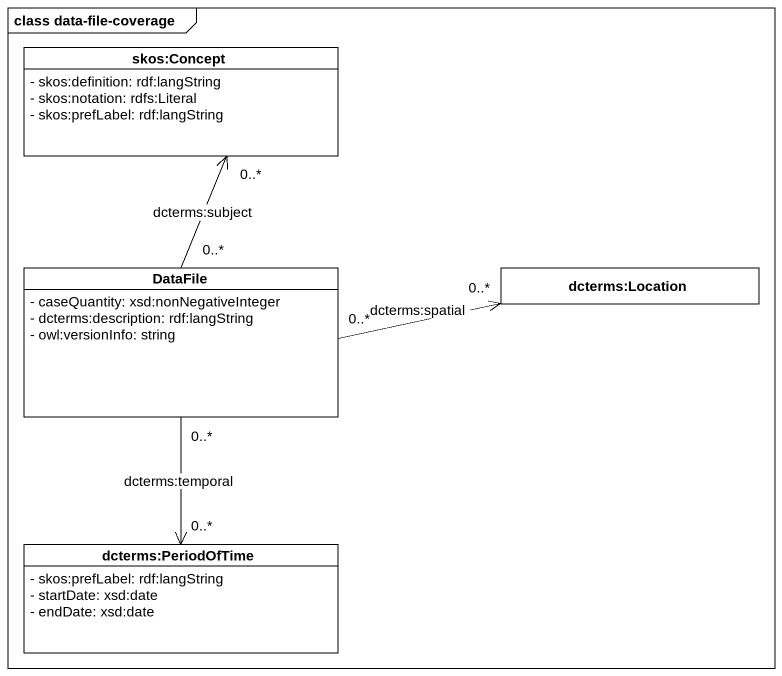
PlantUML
@startuml
mainframe class data-file-coverage
hide circle
hide empty members
skinparam classAttributeIconSize 0
class "skos:Concept" as skos_Concept {
  - skos:definition: rdf:langString
  - skos:notation: rdfs:Literal
  - skos:prefLabel: rdf:langString
}
class DataFile {
  - caseQuantity: xsd:nonNegativeInteger
  - dcterms:description: rdf:langString
  - owl:versionInfo: string
}
class "dcterms:Location" as dcterms_Location
class "dcterms:PeriodOfTime" as dcterms_PeriodOfTime {
  - skos:prefLabel: rdf:langString
  - startDate: xsd:date
  - endDate: xsd:date
}
DataFile "0..*" -up-> "0..*" skos_Concept : dcterms:subject
DataFile "0..*" -right-> "0..*" dcterms_Location : dcterms:spatial
DataFile "0..*" --> "0..*" dcterms_PeriodOfTime : dcterms:temporal
@enduml
